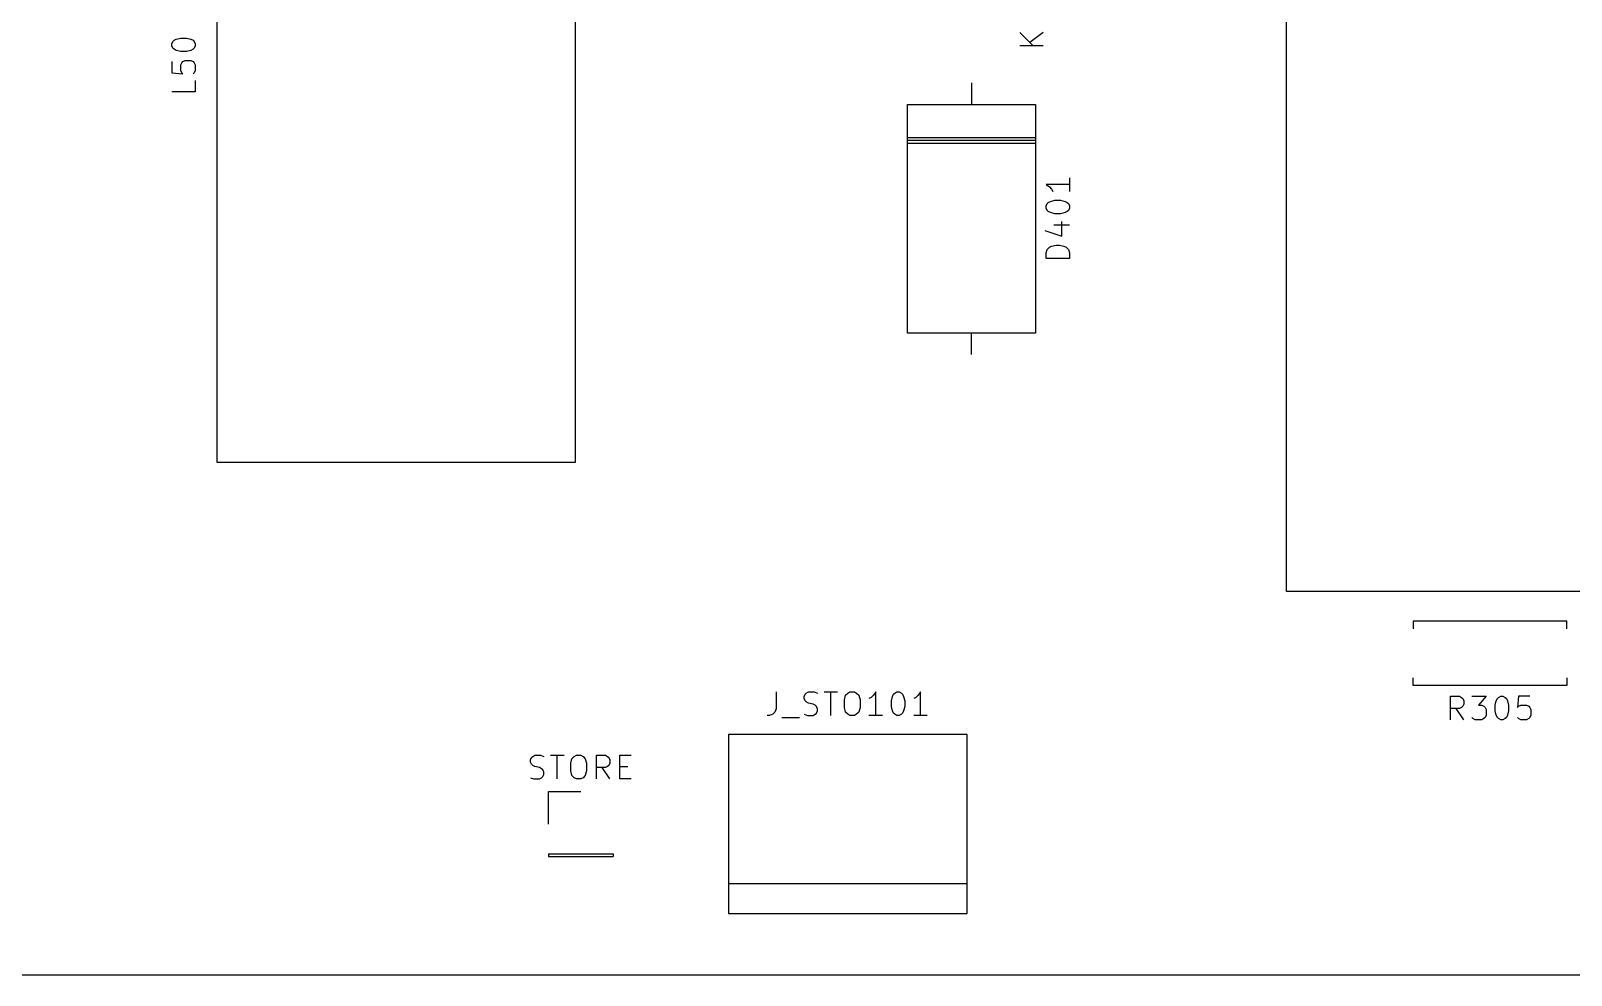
# Model space of a CAD drawing. Header units: millimetres. Extents: x 103 to 306, y -210 to -79.
# Drawn here: x 164.4 to 229.9, y -210.2 to -170 of the extents above; entities that cross this region are included whole.
import ezdxf

# ---------------------------------------------------------------- set-up
doc = ezdxf.new("R2010")
doc.units = ezdxf.units.MM
doc.layers.add('Edge.Cuts', color=254, linetype='CONTINUOUS', true_color=0xd0d2cd)
doc.layers.add('F.Silkscreen', color=41, linetype='CONTINUOUS', true_color=0xf2eda1)

msp = doc.modelspace()

# ---------------------------------------------------------------- linework, layer by layer
at = {"layer": 'Edge.Cuts', "linetype": 'CONTINUOUS'}
msp.add_line((255.822961, -210.2), (108.3, -210.2), dxfattribs=at)
at = {"layer": 'F.Silkscreen', "linetype": 'CONTINUOUS'}
for p, q in [((172.3175, -188.37), (172.3175, -153.63)), ((187.5575, -153.63), (187.5575, -188.37)), ((217.83, -193.87), (217.83, -159.13)), ((170.439938, -170.45238), (170.487557, -170.404761)), ((170.487557, -170.404761), (170.582795, -170.357142)), ((170.582795, -170.357142), (170.773271, -170.309523)), ((170.773271, -170.309523), (171.011366, -170.309523)), ((171.011366, -170.309523), (171.201842, -170.357142)), ((171.201842, -170.357142), (171.29708, -170.404761)), ((171.29708, -170.404761), (171.3447, -170.45238)), ((206.479819, -170.070476), (207.051247, -170.641904)), ((207.479819, -170.070476), (206.90839, -170.499047)), ((170.392319, -170.547618), (170.439938, -170.45238)), ((170.392319, -170.642856), (170.392319, -170.547618)), ((170.439938, -170.738094), (170.392319, -170.642856)), ((170.487557, -170.785713), (170.439938, -170.738094)), ((170.582795, -170.833332), (170.487557, -170.785713)), ((170.773271, -170.880951), (170.582795, -170.833332)), ((171.011366, -170.880951), (170.773271, -170.880951)), ((171.201842, -170.833332), (171.011366, -170.880951)), ((171.29708, -170.785713), (171.201842, -170.833332)), ((171.3447, -170.738094), (171.29708, -170.785713)), ((171.3447, -170.45238), (171.392319, -170.547618)), ((171.392319, -170.642856), (171.3447, -170.738094)), ((171.392319, -170.547618), (171.392319, -170.642856)), ((207.479819, -170.641904), (206.479819, -170.641904)), ((170.392319, -171.309523), (170.392319, -171.785713)), ((170.773271, -171.45238), (170.82089, -171.357142)), ((170.773271, -171.690475), (170.773271, -171.45238)), ((170.82089, -171.785713), (170.773271, -171.690475)), ((170.82089, -171.357142), (170.868509, -171.309523)), ((170.868509, -171.309523), (170.963747, -171.261904)), ((170.963747, -171.261904), (171.201842, -171.261904)), ((171.201842, -171.261904), (171.29708, -171.309523)), ((171.29708, -171.309523), (171.3447, -171.357142)), ((171.3447, -171.357142), (171.392319, -171.45238)), ((171.392319, -171.690475), (171.3447, -171.785713)), ((171.392319, -171.45238), (171.392319, -171.690475)), ((170.392319, -171.785713), (170.868509, -171.833332)), ((170.868509, -171.833332), (170.82089, -171.785713)), ((171.3447, -171.785713), (171.29708, -171.833332)), ((171.392319, -172.119047), (171.392319, -172.595237)), ((204.425, -172.22), (204.425, -173.13)), ((171.392319, -172.595237), (170.392319, -172.595237)), ((201.705, -173.13), (207.145, -173.13)), ((201.705, -182.87), (201.705, -173.13)), ((207.145, -173.13), (207.145, -182.87)), ((207.145, -174.555), (201.705, -174.555)), ((207.145, -174.675), (201.705, -174.675)), ((207.145, -174.795), (201.705, -174.795)), ((208.599819, -176.261904), (208.599819, -176.833332)), ((208.599819, -176.547618), (207.599819, -176.547618)), ((207.599819, -176.547618), (207.742676, -176.642856)), ((207.742676, -176.642856), (207.837914, -176.738094)), ((207.837914, -176.738094), (207.885533, -176.833332)), ((207.599819, -177.45238), (207.647438, -177.357142)), ((207.599819, -177.547618), (207.599819, -177.45238)), ((207.647438, -177.642856), (207.599819, -177.547618)), ((207.647438, -177.357142), (207.695057, -177.309523)), ((207.695057, -177.690475), (207.647438, -177.642856)), ((207.695057, -177.309523), (207.790295, -177.261904)), ((207.790295, -177.261904), (207.980771, -177.214285)), ((207.980771, -177.214285), (208.218866, -177.214285)), ((208.218866, -177.214285), (208.409342, -177.261904)), ((208.409342, -177.261904), (208.50458, -177.309523)), ((208.50458, -177.309523), (208.5522, -177.357142)), ((208.5522, -177.642856), (208.50458, -177.690475)), ((208.5522, -177.357142), (208.599819, -177.45238)), ((208.599819, -177.547618), (208.5522, -177.642856)), ((208.599819, -177.45238), (208.599819, -177.547618)), ((207.790295, -177.738094), (207.695057, -177.690475)), ((207.980771, -177.785713), (207.790295, -177.738094)), ((207.933152, -178.261904), (208.599819, -178.261904)), ((208.218866, -177.785713), (207.980771, -177.785713)), ((208.409342, -177.738094), (208.218866, -177.785713)), ((208.266485, -178.738094), (208.266485, -178.119047)), ((208.50458, -177.690475), (208.409342, -177.738094)), ((207.5522, -178.499999), (208.266485, -178.738094)), ((207.599819, -179.45238), (207.647438, -179.309523)), ((207.599819, -179.690475), (207.599819, -179.45238)), ((207.647438, -179.309523), (207.742676, -179.214285)), ((207.742676, -179.214285), (207.837914, -179.166666)), ((207.837914, -179.166666), (208.02839, -179.119047)), ((208.02839, -179.119047), (208.171247, -179.119047)), ((208.171247, -179.119047), (208.361723, -179.166666)), ((208.361723, -179.166666), (208.456961, -179.214285)), ((208.456961, -179.214285), (208.5522, -179.309523)), ((208.5522, -179.309523), (208.599819, -179.45238)), ((208.599819, -179.45238), (208.599819, -179.690475)), ((208.599819, -179.690475), (207.599819, -179.690475)), ((207.145, -182.87), (201.705, -182.87)), ((204.425, -183.78), (204.425, -182.87)), ((187.5575, -188.37), (172.3175, -188.37)), ((233.07, -193.87), (217.83, -193.87)), ((223.23, -195.13), (223.23, -195.46)), ((229.77, -195.13), (223.23, -195.13)), ((229.77, -195.46), (229.77, -195.13)), ((223.23, -197.87), (223.23, -197.54)), ((229.77, -197.87), (223.23, -197.87)), ((229.77, -197.54), (229.77, -197.87)), ((196.111181, -198.140327), (196.111181, -198.854612)), ((197.301658, -198.330803), (197.349277, -198.235565)), ((197.301658, -198.426041), (197.301658, -198.330803)), ((197.349277, -198.521279), (197.301658, -198.426041)), ((197.349277, -198.235565), (197.396896, -198.187946)), ((197.396896, -198.568898), (197.349277, -198.521279)), ((197.396896, -198.187946), (197.492134, -198.140327)), ((197.492134, -198.616517), (197.396896, -198.568898)), ((197.492134, -198.140327), (197.730229, -198.140327)), ((197.68261, -198.664136), (197.492134, -198.616517)), ((197.730229, -198.140327), (197.873086, -198.187946)), ((198.158801, -198.140327), (198.730229, -198.140327)), ((198.444515, -199.140327), (198.444515, -198.140327)), ((199.015944, -198.47366), (199.063563, -198.283184)), ((199.015944, -198.806993), (199.015944, -198.47366)), ((199.063563, -198.283184), (199.158801, -198.187946)), ((199.158801, -198.187946), (199.254039, -198.140327)), ((199.254039, -198.140327), (199.444515, -198.140327)), ((199.444515, -198.140327), (199.539753, -198.187946)), ((199.539753, -198.187946), (199.634991, -198.283184)), ((199.634991, -198.283184), (199.68261, -198.47366)), ((199.68261, -198.47366), (199.68261, -198.806993)), ((200.158801, -198.378422), (200.063563, -198.426041)), ((200.254039, -198.283184), (200.158801, -198.378422)), ((200.349277, -198.140327), (200.254039, -198.283184)), ((200.349277, -199.140327), (200.349277, -198.140327)), ((201.015944, -198.521279), (201.063563, -198.330803)), ((201.015944, -198.759374), (201.015944, -198.521279)), ((201.063563, -198.330803), (201.111182, -198.235565)), ((201.111182, -198.235565), (201.158801, -198.187946)), ((201.158801, -198.187946), (201.254039, -198.140327)), ((201.254039, -198.140327), (201.349277, -198.140327)), ((201.349277, -198.140327), (201.444515, -198.187946)), ((201.444515, -198.187946), (201.492134, -198.235565)), ((201.492134, -198.235565), (201.539753, -198.330803)), ((201.539753, -198.330803), (201.587372, -198.521279)), ((201.587372, -198.521279), (201.587372, -198.759374)), ((202.063563, -198.378422), (201.968325, -198.426041)), ((202.158801, -198.283184), (202.063563, -198.378422)), ((202.254039, -198.140327), (202.158801, -198.283184)), ((202.254039, -199.140327), (202.254039, -198.140327)), ((224.809524, -199.324819), (224.809524, -198.324819)), ((224.809524, -198.324819), (225.190476, -198.324819)), ((225.190476, -198.324819), (225.285714, -198.372438)), ((225.285714, -198.372438), (225.333333, -198.420057)), ((225.333333, -198.420057), (225.380952, -198.515295)), ((225.380952, -198.515295), (225.380952, -198.658152)), ((225.714286, -198.324819), (226.333333, -198.324819)), ((226.333333, -198.324819), (226, -198.705771)), ((226.714286, -198.705771), (226.761905, -198.515295)), ((226.761905, -198.515295), (226.809524, -198.420057)), ((226.809524, -198.420057), (226.857143, -198.372438)), ((226.857143, -198.372438), (226.952381, -198.324819)), ((226.952381, -198.324819), (227.047619, -198.324819)), ((227.047619, -198.324819), (227.142857, -198.372438)), ((227.142857, -198.372438), (227.190476, -198.420057)), ((227.190476, -198.420057), (227.238095, -198.515295)), ((227.238095, -198.515295), (227.285714, -198.705771)), ((227.714286, -198.324819), (227.666667, -198.801009)), ((228.190476, -198.324819), (227.714286, -198.324819)), ((195.825467, -199.140327), (195.730229, -199.140327)), ((195.968324, -199.092708), (195.825467, -199.140327)), ((196.063562, -198.997469), (195.968324, -199.092708)), ((196.111181, -198.854612), (196.063562, -198.997469)), ((196.349277, -199.235565), (197.111181, -199.235565)), ((197.301658, -199.092708), (197.444515, -199.140327)), ((197.444515, -199.140327), (197.68261, -199.140327)), ((197.777848, -198.711755), (197.68261, -198.664136)), ((197.68261, -199.140327), (197.777848, -199.092708)), ((197.825467, -198.759374), (197.777848, -198.711755)), ((197.777848, -199.092708), (197.825467, -199.045088)), ((197.873086, -198.854612), (197.825467, -198.759374)), ((197.825467, -199.045088), (197.873086, -198.94985)), ((197.873086, -198.94985), (197.873086, -198.854612)), ((199.063563, -198.997469), (199.015944, -198.806993)), ((199.158801, -199.092708), (199.063563, -198.997469)), ((199.254039, -199.140327), (199.158801, -199.092708)), ((199.444515, -199.140327), (199.254039, -199.140327)), ((199.539753, -199.092708), (199.444515, -199.140327)), ((199.634991, -198.997469), (199.539753, -199.092708)), ((199.68261, -198.806993), (199.634991, -198.997469)), ((200.634991, -199.140327), (200.063563, -199.140327)), ((201.063563, -198.94985), (201.015944, -198.759374)), ((201.111182, -199.045088), (201.063563, -198.94985)), ((201.158801, -199.092708), (201.111182, -199.045088)), ((201.254039, -199.140327), (201.158801, -199.092708)), ((201.349277, -199.140327), (201.254039, -199.140327)), ((201.444515, -199.092708), (201.349277, -199.140327)), ((201.492134, -199.045088), (201.444515, -199.092708)), ((201.539753, -198.94985), (201.492134, -199.045088)), ((201.587372, -198.759374), (201.539753, -198.94985)), ((202.539753, -199.140327), (201.968325, -199.140327)), ((225.190476, -198.848628), (224.809524, -198.848628)), ((225.380952, -199.324819), (225.047619, -198.848628)), ((225.285714, -198.801009), (225.190476, -198.848628)), ((225.333333, -198.75339), (225.285714, -198.801009)), ((225.380952, -198.658152), (225.333333, -198.75339)), ((225.761905, -199.2772), (225.714286, -199.22958)), ((225.857143, -199.324819), (225.761905, -199.2772)), ((226, -198.705771), (226.142857, -198.705771)), ((226.142857, -198.705771), (226.238095, -198.75339)), ((226.238095, -199.2772), (226.142857, -199.324819)), ((226.238095, -198.75339), (226.285714, -198.801009)), ((226.285714, -199.22958), (226.238095, -199.2772)), ((226.285714, -198.801009), (226.333333, -198.896247)), ((226.333333, -199.134342), (226.285714, -199.22958)), ((226.333333, -198.896247), (226.333333, -199.134342)), ((226.714286, -198.943866), (226.714286, -198.705771)), ((226.761905, -199.134342), (226.714286, -198.943866)), ((226.809524, -199.22958), (226.761905, -199.134342)), ((226.857143, -199.2772), (226.809524, -199.22958)), ((226.952381, -199.324819), (226.857143, -199.2772)), ((227.142857, -199.2772), (227.047619, -199.324819)), ((227.190476, -199.22958), (227.142857, -199.2772)), ((227.238095, -199.134342), (227.190476, -199.22958)), ((227.285714, -198.943866), (227.238095, -199.134342)), ((227.285714, -198.705771), (227.285714, -198.943866)), ((227.666667, -198.801009), (227.714286, -198.75339)), ((227.714286, -199.2772), (227.666667, -199.22958)), ((227.714286, -198.75339), (227.809524, -198.705771)), ((227.809524, -199.324819), (227.714286, -199.2772)), ((227.809524, -198.705771), (228.047619, -198.705771)), ((228.047619, -198.705771), (228.142857, -198.75339)), ((228.142857, -199.2772), (228.047619, -199.324819)), ((228.142857, -198.75339), (228.190476, -198.801009)), ((228.190476, -199.22958), (228.142857, -199.2772)), ((228.190476, -198.801009), (228.238095, -198.896247)), ((228.238095, -199.134342), (228.190476, -199.22958)), ((228.238095, -198.896247), (228.238095, -199.134342)), ((226.142857, -199.324819), (225.857143, -199.324819)), ((227.047619, -199.324819), (226.952381, -199.324819)), ((228.047619, -199.324819), (227.809524, -199.324819)), ((194.078801, -199.955508), (194.078801, -207.575508)), ((204.238801, -199.955508), (194.078801, -199.955508)), ((204.238801, -207.575508), (204.238801, -199.955508)), ((185.656744, -201.030803), (185.704363, -200.935565)), ((185.656744, -201.126041), (185.656744, -201.030803)), ((185.704363, -201.221279), (185.656744, -201.126041)), ((185.704363, -200.935565), (185.751982, -200.887946)), ((185.751982, -201.268898), (185.704363, -201.221279)), ((185.751982, -200.887946), (185.84722, -200.840327)), ((185.84722, -200.840327), (186.085315, -200.840327)), ((186.085315, -200.840327), (186.228172, -200.887946)), ((186.513887, -200.840327), (187.085315, -200.840327)), ((186.799601, -201.840327), (186.799601, -200.840327)), ((187.37103, -201.17366), (187.418649, -200.983184)), ((187.37103, -201.506993), (187.37103, -201.17366)), ((187.418649, -200.983184), (187.513887, -200.887946)), ((187.513887, -200.887946), (187.609125, -200.840327)), ((187.609125, -200.840327), (187.799601, -200.840327)), ((187.799601, -200.840327), (187.894839, -200.887946)), ((187.894839, -200.887946), (187.990077, -200.983184)), ((187.990077, -200.983184), (188.037696, -201.17366)), ((188.037696, -201.17366), (188.037696, -201.506993)), ((188.466268, -201.840327), (188.466268, -200.840327)), ((188.466268, -200.840327), (188.84722, -200.840327)), ((188.84722, -200.840327), (188.942458, -200.887946)), ((188.942458, -200.887946), (188.990077, -200.935565)), ((188.990077, -200.935565), (189.037696, -201.030803)), ((189.037696, -201.17366), (188.990077, -201.268898)), ((189.037696, -201.030803), (189.037696, -201.17366)), ((189.466268, -201.840327), (189.466268, -200.840327)), ((189.466268, -200.840327), (189.942458, -200.840327)), ((185.656744, -201.792708), (185.799601, -201.840327)), ((185.84722, -201.316517), (185.751982, -201.268898)), ((185.799601, -201.840327), (186.037696, -201.840327)), ((186.037696, -201.364136), (185.84722, -201.316517)), ((186.132934, -201.411755), (186.037696, -201.364136)), ((186.037696, -201.840327), (186.132934, -201.792708)), ((186.180553, -201.459374), (186.132934, -201.411755)), ((186.132934, -201.792708), (186.180553, -201.745088)), ((186.228172, -201.554612), (186.180553, -201.459374)), ((186.180553, -201.745088), (186.228172, -201.64985)), ((186.228172, -201.64985), (186.228172, -201.554612)), ((187.418649, -201.697469), (187.37103, -201.506993)), ((187.513887, -201.792708), (187.418649, -201.697469)), ((187.609125, -201.840327), (187.513887, -201.792708)), ((187.799601, -201.840327), (187.609125, -201.840327)), ((187.894839, -201.792708), (187.799601, -201.840327)), ((187.990077, -201.697469), (187.894839, -201.792708)), ((188.037696, -201.506993), (187.990077, -201.697469)), ((188.84722, -201.364136), (188.466268, -201.364136)), ((189.037696, -201.840327), (188.704363, -201.364136)), ((188.942458, -201.316517), (188.84722, -201.364136)), ((188.990077, -201.268898), (188.942458, -201.316517)), ((189.466268, -201.316517), (189.799601, -201.316517)), ((189.942458, -201.840327), (189.466268, -201.840327)), ((186.419601, -202.385508), (187.799601, -202.385508)), ((186.419601, -203.765508), (186.419601, -202.385508)), ((186.419601, -205.035508), (186.419601, -205.145508)), ((186.419601, -205.035508), (189.179601, -205.035508)), ((186.419601, -205.145508), (189.179601, -205.145508)), ((189.179601, -205.035508), (189.179601, -205.145508)), ((204.238801, -206.305508), (194.078801, -206.305508)), ((194.078801, -207.575508), (204.238801, -207.575508))]:
    msp.add_line(p, q, dxfattribs=at)

doc.saveas('drawing.dxf')
